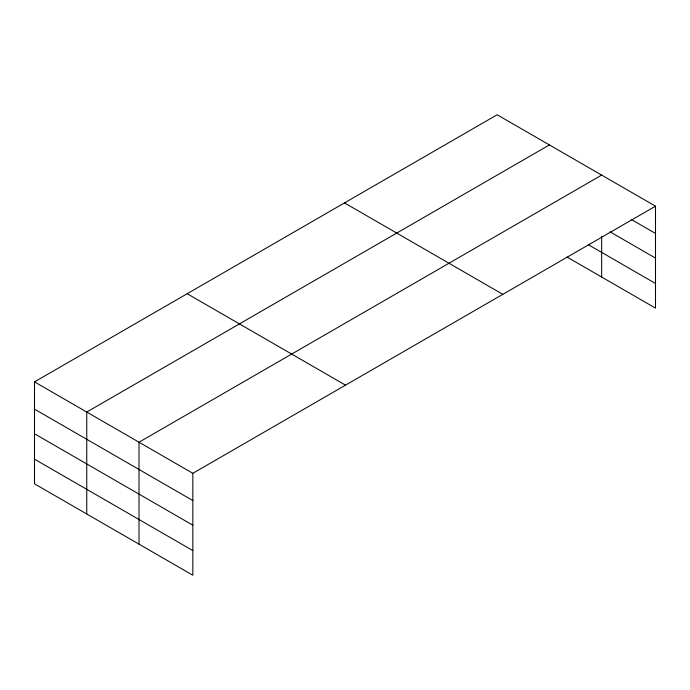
<?xml version="1.0" encoding="UTF-8"?>
<svg xmlns="http://www.w3.org/2000/svg" width="690" height="690" viewBox="0 0 690 690"><rect width="100%" height="100%" fill="white"/><g stroke="black" fill="none" stroke-linecap="round" stroke-linejoin="round"><path stroke-width="1.03" d="M655.5 206.181L497.162 114.764L34.5 381.88L34.5 483.819L192.838 575.236L192.838 473.297L655.5 206.181L655.5 308.12L567.137 257.103M549.413 144.935L86.75 412.051L86.75 513.981M601.663 175.105L139.009 442.212L139.009 544.151M631.367 219.506L655.5 233.436M610.02 231.823L655.5 258.086M588.605 244.855L655.5 283.478M344.483 202.912L502.82 294.328M187.18 293.733L345.518 385.149M34.5 381.88L192.838 473.297M34.5 409.136L192.838 500.552M34.5 433.777L192.838 525.193M34.5 459.169L192.838 550.586M601.663 236.523L601.663 277.035"/></g></svg>
